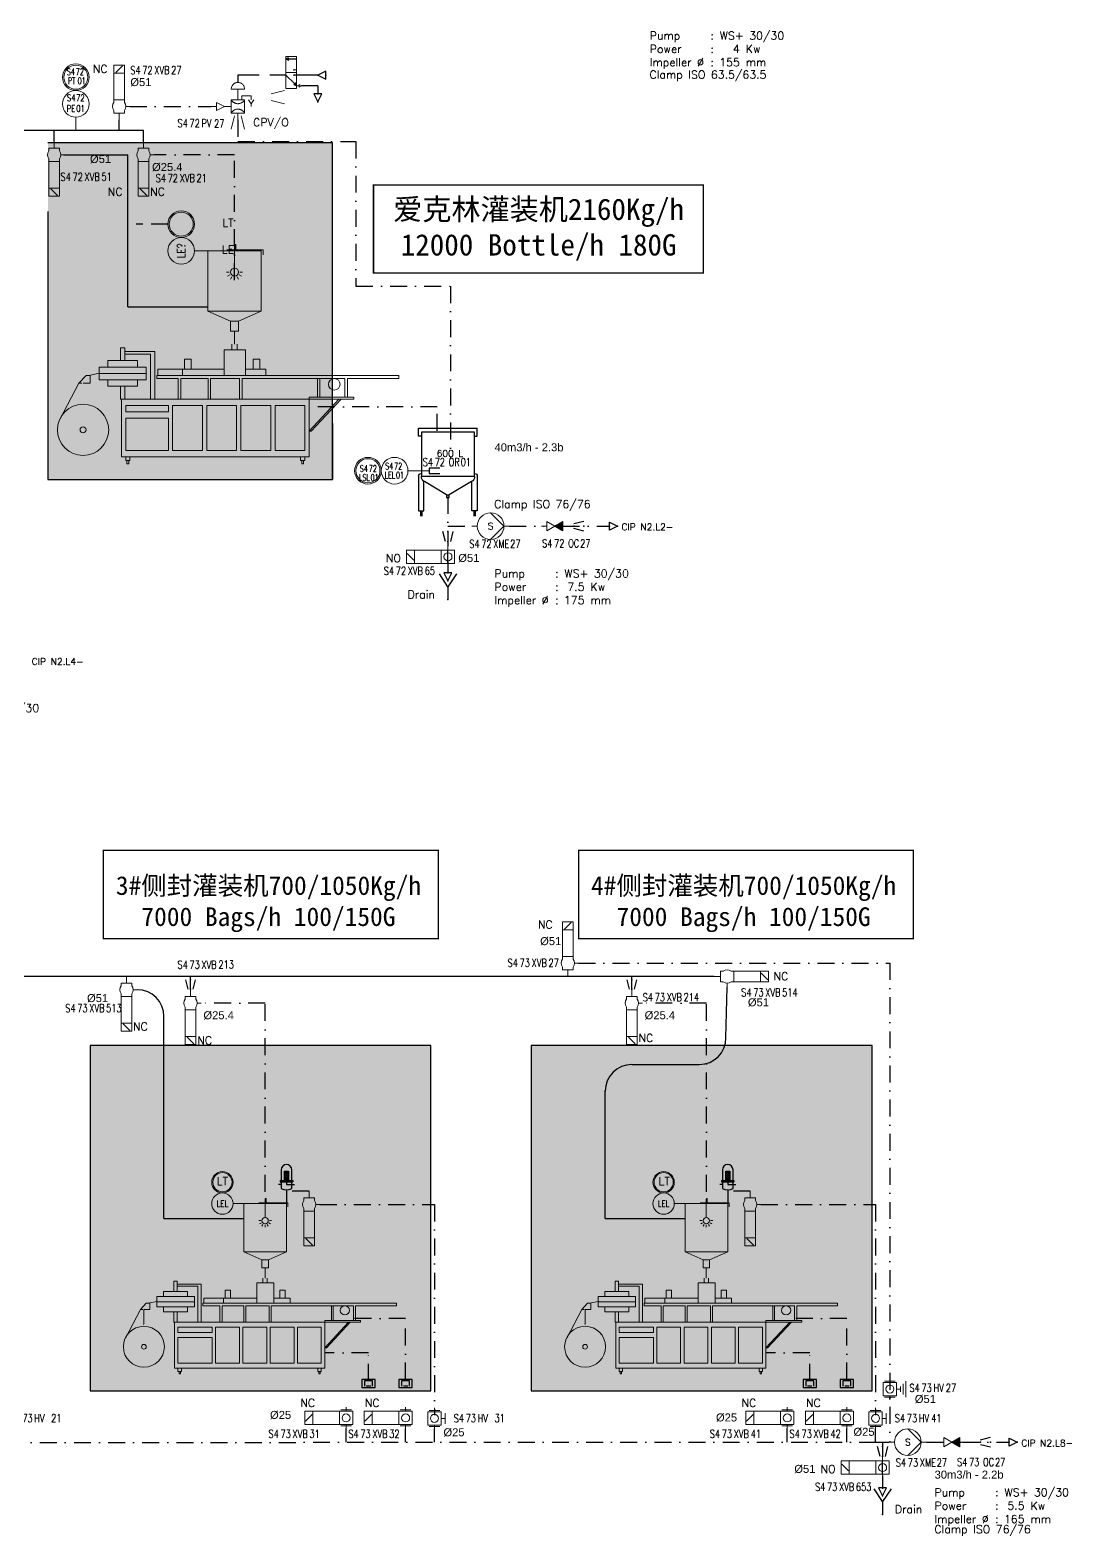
# Model space of a CAD drawing. Header units: inches. Extents: x 17763 to 19852, y 23674 to 24794.
# Drawn here: x 19461 to 19852, y 23763 to 24328 of the extents above; entities that cross this region are included whole.
import ezdxf
from ezdxf.enums import TextEntityAlignment as Align

# ---------------------------------------------------------------- set-up
doc = ezdxf.new("R2010")
doc.units = ezdxf.units.IN
doc.header["$MEASUREMENT"] = 0
for name, pattern in [('ACAD_ISO02W100', [15, 12, -3]), ('DASHDOT2', [12.7, 6.35, -3.175, 0, -3.175]), ('DASHED2', [9.525, 6.35, -3.175])]:
    doc.linetypes.add(name, pattern=pattern)
for name, color, linetype, lineweight in [('$31 Equipment', 7, 'Continuous', 9), ('19 Pipe Process', 30, 'Continuous', 30), ('31 Equipment', 7, 'Continuous', 9), ('33 Instruments Labels', 7, 'Continuous', 9), ('AM_0', 7, 'Continuous', 30)]:
    doc.layers.add(name, color=color, linetype=linetype, lineweight=lineweight)
for name, color, linetype in [('DIAMETRE', 7, 'Continuous'), ('MATERIEL-DIVERS', 7, 'Continuous'), ('POMPES-PROCESS', 7, 'Continuous'), ('REGUL', 140, 'DASHED2'), ('REPERES', 7, 'Continuous'), ('techn-data', 7, 'Continuous'), ('TEXTES', 7, 'Continuous'), ('TUYAUTERIE-GAZ', 3, 'Continuous'), ('TUYAUTERIE-NEP', 4, 'DASHDOT2'), ('TUYAUTERIE-PROCESS', 30, 'Continuous'), ('TXT_FR', 7, 'Continuous'), ('VANNES', 7, 'Continuous'), ('VANNES-PROCESS', 7, 'Continuous')]:
    doc.layers.add(name, color=color, linetype=linetype)
doc.layers.add('FOURNITURE CLIENT', color=7, linetype='Continuous', true_color=0xc8e6e6)
doc.layers.get('REPERES').off()
doc.styles.add('ROMANS', font='ROMANS.SHX')
doc.styles.add('ROMANT', font='romant')
doc.styles.get("Standard").update_dxf_attribs({"font": 'arial.ttf'})
doc.styles.add('USER3', font='ITALIC.SHX', dxfattribs={"bigfont": 'gbcbig.shx'})

# ---------------------------------------------------------------- blocks, each defined once
blk = doc.blocks.new('APV-FCE-NRV-GEN-1')
at = {"layer": '31 Equipment'}
h = blk.add_hatch(dxfattribs=at)
h.set_pattern_fill('ANSI31', color=256, scale=0.01, style=0)
h.set_pattern_definition([(45, (0, 0), (-0.02245064, 0.02245064), [])])
h.paths.add_polyline_path([(3, 1.75), (3, -1.75), (0, 0)])
at = {"layer": '31 Equipment', "linetype": 'ACAD_ISO02W100', "ltscale": 38}
for p, q in [((-3, 0), (-5, 0)), ((0, 0), (-3, 1.75)), ((-3, 1.75), (-3, -1.75)), ((0, 0), (-3, -1.75)), ((0, 0), (3, 1.75)), ((0, 0), (3, -1.75)), ((3, 1.75), (3, -1.75)), ((3, 0), (5, 0))]:
    blk.add_line(p, q, dxfattribs=at)
blk = doc.blocks.new('APV-PMP-GEN-CENTRI-1')
at = {"layer": '31 Equipment', "ltscale": 38}
for p, q in [((-5, 0), (-7, 0)), ((5, 0), (0, 5)), ((5, 0), (0, -5)), ((5, 0), (7, 0))]:
    blk.add_line(p, q, dxfattribs=at)
blk.add_circle((0, 0), 5, dxfattribs=at)
at = {"layer": '31 Equipment', "style": 'ROMANT', "flags": 8}
blk.add_attdef('I', text='', height=2.5, dxfattribs=at).set_placement((0, 0), align=Align.MIDDLE)
blk = doc.blocks.new('APV-VLV-SSEAT-SW41-3')
at = {"layer": '31 Equipment', "ltscale": 38}
for p, q in [((1.25, 15.25), (-1.25, 12.75)), ((-2, 2.5), (-2, 1.5)), ((2, 2.5), (2, 1.5)), ((2.5, 0), (4, 0)), ((-2, -2.5), (-2, -1.5)), ((2, -2.5), (-2, -2.5)), ((-2, -2.5), (2, -2.5)), ((0, -2.5), (0, -5)), ((2, -2.5), (2, -1.5))]:
    blk.add_line(p, q, dxfattribs=at)
for points in [[(-2, 12.5), (2, 12.5), (2, 15.5), (-2, 15.5)], [(-2, 2.5), (2, 2.5), (2, 12.5), (-2, 12.5)]]:
    blk.add_lwpolyline(points, close=True, dxfattribs=at)
for start, end in [(143.1301, 216.8699), (323.1301, 36.8699)]:
    blk.add_arc((0, 0), 2.5, start, end, dxfattribs=at)
blk = doc.blocks.new('wqs2qw')
at = {"layer": '31 Equipment'}
for p, q in [((30406.37, 63686.77), (30405.98, 63686.77)), ((30405.98, 63686.77), (30405.98, 63684.82)), ((30406.37, 63684.82), (30406.37, 63686.77)), ((30395.72, 63682.87), (30395.72, 63684.82)), ((30395.72, 63684.82), (30409.35, 63684.82)), ((30416.41, 63684.39), (30396.42, 63684.39)), ((30396.42, 63684.39), (30396.42, 63661.87)), ((30406.43, 63677.94), (30406.43, 63686.44)), ((30416.41, 63661.87), (30416.41, 63684.39)), ((30404.43, 63676.44), (30403.43, 63676.44)), ((30404.7, 63675.44), (30403.83, 63674.94)), ((30408.16, 63675.44), (30409.03, 63674.94)), ((30408.43, 63676.44), (30409.43, 63676.44)), ((30405.43, 63674.7), (30404.93, 63673.84)), ((30406.43, 63674.44), (30406.43, 63673.44)), ((30407.43, 63674.7), (30407.93, 63673.84)), ((30396.42, 63661.87), (30416.41, 63661.87)), ((30404.91, 63658.11), (30396.42, 63661.87)), ((30407.91, 63658.11), (30416.41, 63661.87)), ((30407.91, 63658.11), (30404.91, 63658.11)), ((30404.91, 63654.36), (30404.91, 63658.11)), ((30407.91, 63654.36), (30404.91, 63654.36)), ((30406.43, 63654.44), (30406.43, 63649.44)), ((30407.91, 63658.11), (30407.91, 63654.36)), ((30402.31, 63647.35), (30402.31, 63637.74)), ((30410.31, 63647.35), (30402.31, 63647.35)), ((30405.43, 63649.44), (30405.43, 63647.44)), ((30407.43, 63649.44), (30407.43, 63647.44)), ((30410.31, 63637.74), (30410.31, 63647.35)), ((30447.57, 63648.07), (30447.57, 63643.27)), ((30449.17, 63648.07), (30447.57, 63648.07)), ((30449.17, 63643.27), (30449.17, 63648.07)), ((30396.95, 63643.86), (30396.95, 63640.1)), ((30399.45, 63643.86), (30396.95, 63643.86)), ((30399.45, 63640.1), (30399.45, 63643.86)), ((30422.69, 63643.86), (30422.69, 63640.1)), ((30425.19, 63643.86), (30422.69, 63643.86)), ((30425.19, 63640.1), (30425.19, 63643.86)), ((30436.38, 63646.63), (30447.57, 63646.63)), ((30436.38, 63628.85), (30436.38, 63646.63)), ((30437.98, 63645.67), (30437.98, 63628.85)), ((30447.57, 63645.67), (30437.98, 63645.67)), ((30442.77, 63643.27), (30453.97, 63643.27)), ((30442.77, 63643.27), (30442.77, 63640.86)), ((30447.57, 63643.27), (30442.77, 63643.27)), ((30453.97, 63643.27), (30449.17, 63643.27)), ((30453.97, 63640.86), (30453.97, 63643.27)), ((30344.9, 63637.74), (30378.49, 63637.74)), ((30344.9, 63636.54), (30344.9, 63637.74)), ((30364.09, 63636.54), (30344.9, 63636.54)), ((30364.09, 63629.57), (30364.09, 63636.54)), ((30365.05, 63636.54), (30365.05, 63629.57)), ((30374.49, 63636.54), (30365.05, 63636.54)), ((30396.71, 63637.74), (30367.13, 63637.74)), ((30368.73, 63636.54), (30396.71, 63636.54)), ((30374.49, 63629.57), (30374.49, 63636.54)), ((30375.29, 63636.54), (30375.29, 63629.57)), ((30378.49, 63636.54), (30375.29, 63636.54)), ((30435.58, 63637.74), (30391.6, 63637.74)), ((30391.6, 63636.54), (30403.59, 63636.54)), ((30394.71, 63640.1), (30402.2, 63640.1)), ((30394.71, 63637.85), (30394.71, 63640.1)), ((30402.2, 63640.1), (30399.45, 63640.1)), ((30403.59, 63636.54), (30403.59, 63628.85)), ((30404.55, 63636.54), (30415.43, 63636.54)), ((30404.55, 63628.85), (30404.55, 63636.54)), ((30410.2, 63640.1), (30435.19, 63640.1)), ((30425.94, 63640.1), (30410.2, 63640.1)), ((30415.43, 63636.54), (30415.43, 63628.85)), ((30416.39, 63636.54), (30426.62, 63636.54)), ((30416.39, 63628.85), (30416.39, 63636.54)), ((30425.94, 63637.85), (30425.94, 63640.1)), ((30426.62, 63636.54), (30426.62, 63629.33)), ((30427.58, 63636.54), (30435.58, 63636.54)), ((30427.58, 63628.85), (30427.58, 63636.54)), ((30435.19, 63640.1), (30435.19, 63637.85)), ((30435.58, 63636.54), (30435.58, 63637.74)), ((30457.17, 63640.86), (30439.57, 63640.86)), ((30439.57, 63640.86), (30439.57, 63636.06)), ((30442.77, 63640.86), (30439.57, 63640.86)), ((30439.57, 63638.46), (30457.17, 63638.46)), ((30439.57, 63636.06), (30442.77, 63636.06)), ((30453.97, 63636.06), (30442.77, 63636.06)), ((30442.77, 63636.06), (30442.77, 63633.66)), ((30457.17, 63640.86), (30453.97, 63640.86)), ((30453.97, 63636.06), (30457.17, 63636.06)), ((30453.97, 63633.66), (30453.97, 63636.06)), ((30457.17, 63636.06), (30457.17, 63640.86)), ((30457.18, 63638.6), (30457.18, 63638.6)), ((30460.42, 63637.85), (30457.18, 63638.6)), ((30460.52, 63637.74), (30460.52, 63634.86)), ((30462.12, 63637.74), (30460.52, 63637.74)), ((30464.84, 63634.86), (30462.12, 63637.74)), ((30442.77, 63633.66), (30447.57, 63633.66)), ((30447.57, 63633.66), (30449.17, 63633.66)), ((30447.57, 63633.66), (30447.57, 63628.85)), ((30449.17, 63633.66), (30453.97, 63633.66)), ((30449.17, 63628.85), (30449.17, 63633.66)), ((30460.52, 63634.86), (30463.24, 63634.86)), ((30463.72, 63634.86), (30464.84, 63634.86)), ((30464.84, 63634.86), (30471.88, 63621.4)), ((30361.7, 63629.57), (30378.49, 63629.57)), ((30361.7, 63628.85), (30361.7, 63629.57)), ((30366.49, 63628.85), (30361.7, 63628.85)), ((30365.69, 63628.85), (30367.29, 63628.85)), ((30378.49, 63628.85), (30365.69, 63628.85)), ((30377.69, 63616.84), (30366.49, 63628.85)), ((30367.29, 63628.85), (30378.49, 63616.84)), ((30375.29, 63629.57), (30374.49, 63629.57)), ((30378.49, 63629.57), (30378.49, 63628.85)), ((30378.49, 63628.85), (30388.08, 63628.85)), ((30378.49, 63607.23), (30378.49, 63628.85)), ((30380.09, 63626.45), (30391.28, 63626.45)), ((30380.09, 63609.63), (30380.09, 63626.45)), ((30384.88, 63628.85), (30448.85, 63628.85)), ((30391.28, 63626.45), (30391.28, 63609.63)), ((30392.88, 63626.45), (30404.07, 63626.45)), ((30392.88, 63609.63), (30392.88, 63626.45)), ((30403.59, 63628.85), (30404.55, 63628.85)), ((30404.07, 63626.45), (30404.07, 63609.63)), ((30405.67, 63626.45), (30405.67, 63609.63)), ((30416.87, 63626.45), (30405.67, 63626.45)), ((30415.43, 63628.85), (30416.39, 63628.85)), ((30416.87, 63609.63), (30416.87, 63626.45)), ((30418.47, 63626.45), (30418.47, 63609.63)), ((30429.66, 63626.45), (30418.47, 63626.45)), ((30426.62, 63629.33), (30426.62, 63628.85)), ((30429.66, 63609.63), (30429.66, 63626.45)), ((30431.26, 63626.45), (30447.25, 63626.45)), ((30431.26, 63624.04), (30431.26, 63626.45)), ((30437.98, 63628.85), (30436.38, 63628.85)), ((30447.25, 63626.45), (30447.25, 63624.04)), ((30447.57, 63628.85), (30449.17, 63628.85)), ((30448.85, 63628.85), (30448.85, 63607.23)), ((30447.25, 63624.04), (30431.26, 63624.04)), ((30431.26, 63621.64), (30447.25, 63621.64)), ((30431.26, 63609.63), (30431.26, 63621.64)), ((30447.25, 63621.64), (30447.25, 63609.63)), ((30378.49, 63616.84), (30377.69, 63616.84)), ((30391.28, 63609.63), (30380.09, 63609.63)), ((30404.07, 63609.63), (30392.88, 63609.63)), ((30405.67, 63609.63), (30416.87, 63609.63)), ((30418.47, 63609.63), (30429.66, 63609.63)), ((30447.25, 63609.63), (30431.26, 63609.63)), ((30391.28, 63607.23), (30378.49, 63607.23)), ((30380.09, 63605.78), (30380.09, 63607.23)), ((30381.68, 63605.78), (30380.09, 63605.78)), ((30380.57, 63605.78), (30380.57, 63604.58)), ((30381.2, 63605.78), (30380.57, 63605.78)), ((30380.57, 63604.58), (30381.2, 63604.58)), ((30381.2, 63604.58), (30381.2, 63605.78)), ((30381.68, 63607.23), (30381.68, 63605.78)), ((30448.85, 63607.23), (30384.88, 63607.23)), ((30445.65, 63605.78), (30445.65, 63607.23)), ((30447.25, 63605.78), (30445.65, 63605.78)), ((30446.77, 63605.78), (30446.13, 63605.78)), ((30446.13, 63605.78), (30446.13, 63604.58)), ((30446.13, 63604.58), (30446.77, 63604.58)), ((30446.77, 63604.58), (30446.77, 63605.78)), ((30447.25, 63607.23), (30447.25, 63605.78))]:
    blk.add_line(p, q, dxfattribs=at)
at = {"layer": '31 Equipment', "color": 7}
blk.add_line((30421.43, 63684.44), (30416.43, 63684.44), dxfattribs=at)
at = {"layer": '31 Equipment'}
for centre, radius in [((30426.43, 63694.44), 5), ((30426.43, 63694.44), 4.5), ((30406.43, 63676.44), 1.5), ((30369.05, 63634.38), 2.16), ((30463.24, 63617.32), 9.6), ((30463.24, 63617.32), 1.12)]:
    blk.add_circle(centre, radius, dxfattribs=at)
at = {"layer": '31 Equipment', "color": 7}
blk.add_circle((30426.43, 63684.44), 5, dxfattribs=at)
at = {"layer": '31 Equipment'}
for points in [[(30462.99, 63634.86), (30463.49, 63634.86), (30462.99, 63627.9), (30463.49, 63627.4)], [(30463.49, 63608.18), (30462.99, 63608.68), (30463.49, 63634.86), (30462.99, 63634.86)], [(30462.99, 63627.9), (30463.49, 63627.4), (30448.85, 63627.9), (30448.85, 63627.4)], [(30448.85, 63608.18), (30448.85, 63608.68), (30463.49, 63608.18), (30462.99, 63608.68)]]:
    blk.add_trace(points, dxfattribs=at)
blk = doc.blocks.new('CR')
at = {"color": 7}
for p, q in [((-2.5, 2.5), (2.5, 1.25)), ((2.5, 1.25), (2.5, 1.25)), ((2.5, -1.25), (-2.5, -2.5))]:
    blk.add_line(p, q, dxfattribs=at)
at = {"color": 7, "extrusion": (-1, 0, 0)}
blk.add_point((-2.5, 0), dxfattribs=at)
at = {"color": 7, "extrusion": (1, 0, 0)}
blk.add_point((2.5, 0), dxfattribs=at)
blk = doc.blocks.new('*X56')
at = {"color": 0}
for p, q in [((688.5, 377.4), (691.1, 380)), ((688.5, 378.8), (689.7, 380)), ((688.5, 376), (691.5, 379)), ((688.5, 374.5), (691.5, 377.5)), ((688.5, 373.1), (691.5, 376.1)), ((689.8, 373), (691.5, 374.7)), ((691.2, 373), (691.5, 373.3))]:
    blk.add_line(p, q, dxfattribs=at)
blk = doc.blocks.new('SAFILT')
for p, q in [((-4, 0), (-6, 0)), ((-4.7, 3), (-4.7, 2)), ((-4.7, 3), (4.7, 3)), ((-4.7, 2), (4.7, 2)), ((-4, 11), (-4, 3)), ((-4, 2), (-4, -3)), ((-1.5, 3), (-1.5, 10)), ((-1.5, 10), (1.5, 10)), ((0, 3), (0, 0)), ((0, 0), (6, 0)), ((1.5, 10), (1.5, 3)), ((4, 3), (4, 11)), ((4, -3), (4, 2)), ((4.7, 3), (4.7, 2)), ((0, -4), (0, -6))]:
    blk.add_line(p, q)
for centre, radius, start, end in [((0, 11), 4, 0, 180), ((0, 4.5), 8.5, 241.9275, 298.0725)]:
    blk.add_arc(centre, radius, start, end)
at = {"xscale": -1}
blk.add_blockref('*X56', (690, -370), dxfattribs=at)
blk.add_blockref('*X56', (-690, -370))
blk = doc.blocks.new('APV-VLVM-BFLY-SVS-1')
at = {"layer": '31 Equipment', "ltscale": 38}
for p, q in [((-2.5, 0), (-4, 0)), ((2.5, 2.5), (-2.5, 2.5)), ((-2.5, 2.5), (-2.5, -2.5)), ((-2, 4), (2, 4)), ((0, 2.5), (0, 4)), ((2.5, -2.5), (2.5, 2.5)), ((2.5, 0), (4, 0)), ((-2.5, -2.5), (2.5, -2.5))]:
    blk.add_line(p, q, dxfattribs=at)
at = {"layer": '31 Equipment'}
for p, q in [((-3, 2), (-3, -2)), ((3, -2), (3, 2))]:
    blk.add_line(p, q, dxfattribs=at)
at = {"layer": '31 Equipment', "ltscale": 38}
blk.add_circle((0, 0), 1.5, dxfattribs=at)
blk = doc.blocks.new('RACCORD')
for p, q in [((-0.5, 2.5), (2.5, 2.5)), ((-0.5, -2.5), (-0.5, 2.5)), ((2.5, 2.5), (2.5, -2.5)), ((2.5, -2.5), (-0.5, -2.5))]:
    blk.add_line(p, q)
at = {"color": 7}
for p, q in [((0, 1.5), (2, 1.5)), ((0, 0.83), (0, -0.83)), ((2, 1.5), (2, -1.5)), ((0, -0.83), (0, -0.83)), ((2, -1.5), (0, -1.5))]:
    blk.add_line(p, q, dxfattribs=at)
blk = doc.blocks.new('FLE23-A')
at = {"color": 7}
for p, q in [((0, 1.5), (-3, 0)), ((-3, 0), (0, -1.5)), ((0, -1.5), (0, 1.5))]:
    blk.add_line(p, q, dxfattribs=at)
at = {"layer": 'MATERIEL-DIVERS', "color": 7, "extrusion": (-1, 0, 0)}
blk.add_point((-3, 0), dxfattribs=at)
at = {"layer": 'MATERIEL-DIVERS', "color": 2}
for p in [(-3, 0), (0, 0)]:
    blk.add_point(p, dxfattribs=at)
at = {"layer": 'MATERIEL-DIVERS', "color": 7, "extrusion": (1, 0, 0)}
blk.add_point((0, 0), dxfattribs=at)
blk = doc.blocks.new('FLE23')
at = {"color": 7}
for p, q in [((0, -1.5), (0, 1.5)), ((0, 1.5), (3, 0)), ((3, 0), (0, -1.5))]:
    blk.add_line(p, q, dxfattribs=at)
at = {"layer": 'MATERIEL-DIVERS', "color": 2}
for p in [(0, 0), (3, 0)]:
    blk.add_point(p, dxfattribs=at)
at = {"layer": 'MATERIEL-DIVERS', "color": 7, "extrusion": (-1, 0, 0)}
blk.add_point((0, 0), dxfattribs=at)
at = {"layer": 'MATERIEL-DIVERS', "color": 7, "extrusion": (1, 0, 0)}
blk.add_point((3, 0), dxfattribs=at)
blk = doc.blocks.new('EGOUT')
at = {"color": 7}
for p, q in [((-3.2, 9.61), (0, 4.81)), ((0, 4.81), (3.2, 9.61)), ((0, 4.81), (0, 0))]:
    blk.add_line(p, q, dxfattribs=at)
at = {"color": 7, "extrusion": (0, -1, 0)}
blk.add_point((0, 0), dxfattribs=at)
at = {"layer": 'POMPES-PROCESS', "style": 'ROMANS'}
blk.add_attdef('EGOUT', text='', height=3, dxfattribs=at).set_placement((0, -4), align=Align.MIDDLE)
blk = doc.blocks.new('REPNORM1')
at = {"layer": 'TEXTES', "style": 'ROMANS', "width": 0.75}
for tag, p in [('ZONE', (-9.75, -1.25)), ('SOUSZONE', (-5.25, -1.25)), ('ELEMENT', (-0.75, -1.25)), ('NUM', (5.59, -1.22))]:
    blk.add_attdef(tag, p, '', height=3, dxfattribs=at)
blk = doc.blocks.new('REPNORM')
at = {"layer": 'TEXTES', "style": 'ROMANS', "width": 0.75}
for tag, p in [('ZONE', (-9.75, -1.25)), ('SOUSZONE', (-5.25, -1.25)), ('ELEMENT', (0, -1.25)), ('NUM', (4.5, -1.25))]:
    blk.add_attdef(tag, p, '', height=3, dxfattribs=at)
blk = doc.blocks.new('TEXT-PUMP_caract_ANGLAIS')
at = {"layer": 'techn-data', "style": 'ROMANS'}
for s, p in [('Pump', (-22, 9)), ('Power', (-22, 4)), ('Kw', (14, 4)), ('Impeller %%C', (-22, -1)), ('mm', (14, -1))]:
    blk.add_text(s, height=3, dxfattribs=at).set_placement(p)
for p in [(2, 9), (2, 4), (2, -1)]:
    blk.add_text(':', height=3, dxfattribs=at).set_placement(p, align=Align.RIGHT)
blk.add_attdef('Type', (4.23, 9), '', height=3, dxfattribs=at)
for tag, p in [('Pui', (11.76, 4)), ('Dia', (11.76, -1))]:
    blk.add_attdef(tag, text='', height=3, dxfattribs=at).set_placement(p, align=Align.RIGHT)
blk = doc.blocks.new('APV-VLV-BFLY-SVS-3')
at = {"layer": '31 Equipment', "ltscale": 38}
for p, q in [((1.25, 15.25), (-1.25, 12.75)), ((-2.5, 0), (-4, 0)), ((2.5, 2.5), (-2.5, 2.5)), ((-2.5, 2.5), (-2.5, -2.5)), ((2.5, -2.5), (2.5, 2.5)), ((2.5, 0), (4, 0)), ((-2.5, -2.5), (2.5, -2.5))]:
    blk.add_line(p, q, dxfattribs=at)
at = {"layer": '31 Equipment'}
for p, q in [((-3, 2), (-3, -2)), ((3, -2), (3, 2))]:
    blk.add_line(p, q, dxfattribs=at)
at = {"layer": '31 Equipment', "ltscale": 38}
for points in [[(-2.5, 12.5), (2.5, 12.5), (2.5, 15.5), (-2.5, 15.5)], [(-2.5, 2.5), (2.5, 2.5), (2.5, 12.5), (-2.5, 12.5)]]:
    blk.add_lwpolyline(points, close=True, dxfattribs=at)
blk.add_circle((0, 0), 1.5, dxfattribs=at)
blk = doc.blocks.new('APV-VLVM-BFLY-SVS-3')
at = {"layer": '31 Equipment'}
for p, q in [((3, 6), (-3, 6)), ((-3, 2), (-3, -2)), ((-2, 5), (2, 5)), ((-1, 4), (1, 4)), ((3, -2), (3, 2))]:
    blk.add_line(p, q, dxfattribs=at)
at = {"layer": '31 Equipment', "ltscale": 38}
for p, q in [((-2.5, 0), (-4, 0)), ((2.5, 2.5), (-2.5, 2.5)), ((-2.5, 2.5), (-2.5, -2.5)), ((0, 2.5), (0, 4)), ((2.5, -2.5), (2.5, 2.5)), ((2.5, 0), (4, 0)), ((-2.5, -2.5), (2.5, -2.5))]:
    blk.add_line(p, q, dxfattribs=at)
blk.add_circle((0, 0), 1.5, dxfattribs=at)
blk = doc.blocks.new('APV-VLV-BFLY-SV-4')
at = {"layer": '31 Equipment', "ltscale": 38}
for p, q in [((1.25, 15.25), (-1.25, 12.75)), ((2.5, 2.5), (-2.5, 2.5)), ((-2.5, 2.5), (-2.5, -2.5)), ((2.5, -2.5), (2.5, 2.5)), ((-2.5, -2.5), (2.5, -2.5))]:
    blk.add_line(p, q, dxfattribs=at)
at = {"layer": '31 Equipment'}
for p, q in [((-4, 0), (-2.5, 0)), ((2.5, 0), (4, 0))]:
    blk.add_line(p, q, dxfattribs=at)
at = {"layer": '31 Equipment', "lineweight": 30}
blk.add_line((-2.5, 0), (2.5, 0), dxfattribs=at)
at = {"layer": '31 Equipment', "ltscale": 38}
for points in [[(-2.5, 12.5), (2.5, 12.5), (2.5, 15.5), (-2.5, 15.5)], [(-2.5, 2.5), (2.5, 2.5), (2.5, 12.5), (-2.5, 12.5)]]:
    blk.add_lwpolyline(points, close=True, dxfattribs=at)
blk.add_circle((0, 0), 1.5, dxfattribs=at)
blk = doc.blocks.new('APV-INS-M-L-LE2')
at = {"layer": '31 Equipment', "color": 7}
blk.add_line((5, 0), (13, 0), dxfattribs=at)
at = {"layer": '31 Equipment', "lineweight": 25}
blk.add_lwpolyline([(17, 1), (13, 1), (13, 0), (13, -1), (17, -1)], dxfattribs=at)
at = {"layer": '31 Equipment', "color": 7}
blk.add_circle((0, 0), 5, dxfattribs=at)
at = {"layer": '33 Instruments Labels', "style": 'ROMANS', "width": 0.8}
blk.add_attdef('LE?', text='', height=3, dxfattribs=at).set_placement((0, 0), align=Align.MIDDLE)
blk = doc.blocks.new('BACONC2')
at = {"color": 7}
for p, q in [((-9.99, 14.84), (-9.99, 31.46)), ((-9.99, 31.45), (9.99, 31.45)), ((9.98, 31.46), (9.98, 14.84)), ((-11, 15), (-11, 2)), ((9.98, 15), (-10, 15)), ((-9, 2), (-9, 13.1)), ((-8.77, 13), (-0.5, 8)), ((0.5, 8), (8.76, 13)), ((9, 2), (9, 13.1)), ((11, 15), (11, 2)), ((-0.5, 7), (-0.5, 8)), ((0.5, 8), (-0.5, 8)), ((0.5, 7), (-0.5, 7)), ((0.5, 8), (0.5, 7)), ((-11, 2), (-9, 2)), ((11, 2), (9, 2))]:
    blk.add_line(p, q, dxfattribs=at)
at = {"color": 7, "const_width": 1}
for points in [[(-10, 2), (-10, 0)], [(10, 2), (10, 0)]]:
    blk.add_lwpolyline(points, dxfattribs=at)
at = {"color": 7}
for centre, radius, start, end in [((-10, 15), 1, 90, 180), ((-7.99, 14.84), 2, 180, 247.0717), ((7.98, 14.84), 2, 292.9479, 0), ((10, 15), 1, 0, 90)]:
    blk.add_arc(centre, radius, start, end, dxfattribs=at)
at = {"color": 7, "extrusion": (0, -1, 0)}
blk.add_point((0, 7), dxfattribs=at)
at = {"layer": 'TUYAUTERIE-NEP', "color": 2}
blk.add_point((0, 7), dxfattribs=at)
at = {"layer": 'TUYAUTERIE-NEP', "color": 7, "extrusion": (0, -1, 0)}
blk.add_point((0, 7), dxfattribs=at)
at = {"layer": 'VANNES-PROCESS'}
for p, q in [((11, 33), (-11, 33)), ((-11, 30), (-11, 33)), ((-10, 30), (-11, 30)), ((10, 30), (11, 30)), ((11, 30), (11, 33))]:
    blk.add_line(p, q, dxfattribs=at)
blk = doc.blocks.new('APV-INS-F-L-LS')
at = {"layer": '31 Equipment'}
for radius in [5, 4.5]:
    blk.add_circle((0, 0), radius, dxfattribs=at)
at = {"layer": '33 Instruments Labels', "style": 'ROMANS', "width": 0.8}
blk.add_attdef('LS?', text='', height=3, dxfattribs=at).set_placement((0, 0), align=Align.MIDDLE)
blk = doc.blocks.new('REPINS2')
at = {"layer": 'TEXTES', "style": 'ROMANS', "width": 0.7}
for tag, p in [('ZONE', (-3.35, 0.8)), ('SOUSZONE', (0.05, 0.8)), ('NUM', (0.7, -2.6))]:
    blk.add_attdef(tag, p, '', height=2.5, dxfattribs=at)
blk.add_attdef('ELEMENT', text='', height=2.5, dxfattribs=at).set_placement((-1.56, -2.59), align=Align.CENTER)
blk = doc.blocks.new('APV-VLV-MODUL-CPVO-1')
at = {"layer": '31 Equipment', "linetype": 'ACAD_ISO02W100', "ltscale": 38}
for p, q in [((-2.5, 6.5), (2.5, 6.5)), ((0, 2.5), (0, 6.5)), ((-5, 0), (-2.5, 0)), ((-2.5, 2.5), (2.5, 2.5)), ((-2.5, -2.5), (-2.5, 2.5)), ((2.5, -2.5), (2.5, 2.5)), ((-2.5, -2.5), (2.5, -2.5)), ((0, -5), (0, -2.5))]:
    blk.add_line(p, q, dxfattribs=at)
at = {"layer": '31 Equipment'}
for p, q in [((-10, 0), (-8, 0)), ((1.5, 2.5), (1.5, 4)), ((1.5, 4), (5, 4)), ((4, 2.5), (5, 1)), ((5, 2.5), (5, 4)), ((5, 1), (6, 2.5)), ((5, 0), (5, 1))]:
    blk.add_line(p, q, dxfattribs=at)
at = {"layer": '31 Equipment', "color": 7}
for p, q in [((-8, -1.5), (-8, 1.5)), ((-8, 1.5), (-5, 0)), ((-5, 0), (-8, -1.5))]:
    blk.add_line(p, q, dxfattribs=at)
at = {"layer": '31 Equipment', "linetype": 'ACAD_ISO02W100', "ltscale": 38}
for centre, radius, start, end in [((0, 6.5), 2.5, 0, 180), ((0, 3.83), 2.83, 208.0725, 331.9275), ((0, -3.83), 2.83, 28.0725, 151.9275)]:
    blk.add_arc(centre, radius, start, end, dxfattribs=at)
blk = doc.blocks.new('APV-FCE-GEN-REDCON-1')
at = {"layer": '31 Equipment', "color": 7}
for p, q in [((-2.5, 2.5), (2.5, 1.25)), ((2.5, 1.25), (2.5, 1.25)), ((2.5, -1.25), (-2.5, -2.5))]:
    blk.add_line(p, q, dxfattribs=at)
blk = doc.blocks.new('APV-PNE-SPOOLV-32-1')
at = {"layer": '31 Equipment'}
h = blk.add_hatch(dxfattribs=at)
h.set_pattern_fill('ANSI31', color=256, scale=0.01, style=0)
h.set_pattern_definition([(45, (-8, 6e-14), (-0.02245064, 0.02245064), [])])
h.paths.add_polyline_path([(-8, 2), (-8.5, 1), (-7.5, 1)])
h = blk.add_hatch(dxfattribs=at)
h.set_pattern_fill('ANSI31', color=256, scale=0.01, angle=225, style=0)
h.set_pattern_definition([(270, (0.585786, -0.585786), (0.03175, -7e-18), [])])
h.paths.add_polyline_path([(2, -2), (1.65, -0.94), (0.94, -1.65)])
at = {"layer": '31 Equipment', "color": 7}
for p, q in [((3, 2), (-9, 2)), ((-9, 2), (-9, -2)), ((-3, 2), (-3, -2)), ((3, -2), (3, 2)), ((-9, -2), (3, -2)), ((-4.25, -1), (-3.75, -1)), ((-4, -2), (-4, -1)), ((-2.25, -1), (-1.75, -1))]:
    blk.add_line(p, q, dxfattribs=at)
at = {"layer": '31 Equipment'}
for p, q in [((-8.5, 1), (-8, 2)), ((-7.5, 1), (-8.5, 1)), ((-8, 2), (-7.5, 1)), ((-2, 2), (-2, 3)), ((-2, -2), (-2, -1)), ((-2, -2), (-2, -3)), ((0.94, -1.65), (1.65, -0.94)), ((2, -2), (0.94, -1.65)), ((1.5, -3), (2.5, -3)), ((2, -4), (1.5, -3)), ((1.65, -0.94), (2, -2)), ((2, -2), (2, -3)), ((2.5, -3), (2, -4))]:
    blk.add_line(p, q, dxfattribs=at)
at = {"layer": '31 Equipment', "lineweight": 30}
for p, q in [((-8, -2), (-8, 1)), ((-2, 2), (1.29, -1.29))]:
    blk.add_line(p, q, dxfattribs=at)
blk = doc.blocks.new('APV-INS-M-L-PE')
at = {"layer": '31 Equipment', "color": 7}
blk.add_line((0, -5), (0, -10), dxfattribs=at)
blk.add_circle((0, 0), 5, dxfattribs=at)
at = {"layer": '33 Instruments Labels', "style": 'ROMANS', "width": 0.8, "flags": 8}
blk.add_attdef('PE', text='', height=3, dxfattribs=at).set_placement((0, 0), align=Align.MIDDLE)
blk = doc.blocks.new('APV-INS-F-L-PT')
at = {"layer": '31 Equipment'}
for radius in [5, 4.5]:
    blk.add_circle((0, 0), radius, dxfattribs=at)
blk = doc.blocks.new('REPINS')
at = {"layer": 'TEXTES', "style": 'ROMANS', "width": 0.75}
for tag, p in [('ZONE', (-3.3, 1)), ('SOUSZONE', (0.1, 1)), ('NUM', (0.2, -3))]:
    blk.add_attdef(tag, p, '', height=2.5, dxfattribs=at)
blk.add_attdef('ELEMENT', text='', height=2.5, dxfattribs=at).set_placement((-0.2, -3), align=Align.RIGHT)

msp = doc.modelspace()

# ---------------------------------------------------------------- hatches: boundary and pattern name
at = {"layer": 'FOURNITURE CLIENT'}
h = msp.add_hatch(color=256, dxfattribs=at)
h.dxf.hatch_style = 1
h.paths.add_polyline_path([(19467.74, 24285.32), (19467.74, 24159.12), (19574.43, 24159.12), (19574.43, 24180.12), (19574.43, 24185.2), (19574.43, 24285.32)])
h = msp.add_hatch(color=256, dxfattribs=at)
h.dxf.hatch_style = 1
h.paths.add_polyline_path([(19483.56, 23946.9), (19483.56, 23817.36), (19611.33, 23817.36), (19611.33, 23946.9)])
h = msp.add_hatch(color=256, dxfattribs=at)
h.dxf.hatch_style = 1
h.paths.add_polyline_path([(19648.98, 23946.9), (19648.98, 23817.36), (19776.74, 23817.36), (19776.74, 23946.9)])

# ---------------------------------------------------------------- linework, layer by layer
at = {"layer": '19 Pipe Process', "ltscale": 2}
for p, q in [((19494.46, 24289.91), (19494.46, 24293.98)), ((19470.14, 24285.84), (19470.14, 24289.91)), ((19503.64, 24285.84), (19503.64, 24289.91)), ((19473.72, 24280.84), (19497.74, 24280.84)), ((19497.74, 24223.84), (19497.74, 24280.84)), ((19497.74, 24223.84), (19527.74, 24223.84)), ((19521.26, 23967.8), (19521.26, 23972.8)), ((19686.68, 23967.8), (19686.68, 23972.8)), ((19721.97, 23949.77), (19722.38, 23968.8)), ((19511.26, 23930.08), (19511.26, 23957.8)), ((19511.26, 23882.08), (19511.26, 23930.08)), ((19676.68, 23882.08), (19676.68, 23930.08)), ((19511.26, 23882.08), (19541.26, 23882.08)), ((19676.68, 23882.08), (19706.68, 23882.08))]:
    msp.add_line(p, q, dxfattribs=at)
at = {"layer": '19 Pipe Process'}
for p, q in [((19503.64, 24289.91), (19148.89, 24289.91)), ((19686.69, 23939.77), (19711.97, 23939.77))]:
    msp.add_line(p, q, dxfattribs=at)
at = {"layer": '19 Pipe Process', "ltscale": 2}
msp.add_lwpolyline([(19717.38, 23972.8), (19097.33, 23972.8)], dxfattribs=at)
at = {"layer": '19 Pipe Process'}
for centre, start, end in [((19501.26, 23957.8), 0, 90), ((19711.97, 23949.77), 270, 0), ((19686.69, 23929.77), 90, 180)]:
    msp.add_arc(centre, 10, start, end, dxfattribs=at)
at = {"layer": '31 Equipment'}
for points, const_width in [([(19589.83, 24236.49), (19589.83, 24269.5), (19713.47, 24269.5), (19713.47, 24236.49)], 0.56), ([(19488.58, 23986.9), (19488.58, 24020.08), (19614.11, 24020.08), (19614.11, 23986.9)], 0.49), ([(19666.68, 23986.9), (19666.68, 24020.08), (19792.21, 24020.08), (19792.21, 23986.9)], 0.49)]:
    msp.add_lwpolyline(points, close=True, dxfattribs=dict(at, const_width=const_width))
at = {"layer": 'AM_0'}
for points in [[(19483.56, 23946.9), (19483.56, 23817.36), (19611.33, 23817.36), (19611.33, 23817.36), (19611.33, 23817.36), (19611.33, 23946.9), (19483.56, 23946.9)], [(19648.98, 23946.9), (19648.98, 23817.36), (19776.74, 23817.36), (19776.74, 23817.36), (19776.74, 23817.36), (19776.74, 23946.9), (19648.98, 23946.9)]]:
    msp.add_lwpolyline(points, dxfattribs=at)
at = {"layer": 'FOURNITURE CLIENT'}
msp.add_lwpolyline([(19467.74, 24259.6), (19467.74, 24159.12), (19574.43, 24159.12), (19574.43, 24180.12), (19574.43, 24159.12), (19574.43, 24285.32), (19467.74, 24285.32)], dxfattribs=at)
at = {"layer": 'REGUL'}
msp.add_line((19512.81, 24254.84), (19500.81, 24254.84), dxfattribs=at)
at = {"layer": 'TUYAUTERIE-GAZ'}
for p, q in [((19546.99, 24310.75), (19538.99, 24310.75)), ((19538.99, 24310.75), (19538.99, 24307.98)), ((19556.99, 24310.75), (19550.99, 24310.75)), ((19569.22, 24310.75), (19559.99, 24310.75)), ((19568.99, 24306.75), (19562.99, 24306.75)), ((19568.99, 24306.75), (19568.99, 24303.77))]:
    msp.add_line(p, q, dxfattribs=at)
at = {"layer": 'TUYAUTERIE-NEP'}
for p, q in [((19498.46, 24298.98), (19528.99, 24298.98)), ((19538.99, 24293.98), (19538.99, 24285.8)), ((19537.74, 24280.84), (19507.64, 24280.84)), ((19537.74, 24233.84), (19537.74, 24280.84)), ((19618.7, 24231.61), (19618.74, 24166.84)), ((19613.74, 24186.34), (19566.74, 24186.34)), ((19613.74, 24177.34), (19613.74, 24186.34)), ((19617.74, 24152.62), (19617.74, 24134.12)), ((19617.74, 24141.62), (19626.74, 24141.62)), ((19640.74, 24141.62), (19653.74, 24141.62)), ((19660.74, 24141.62), (19678.24, 24141.62)), ((19617.74, 24128.62), (19617.74, 24124.08)), ((19666.68, 23977.8), (19783.41, 23977.8)), ((19783.41, 23977.8), (19783.41, 23798.17)), ((19549.23, 23962.8), (19525.26, 23962.8)), ((19549.23, 23892.08), (19549.23, 23962.8)), ((19714.65, 23962.8), (19690.68, 23962.8)), ((19714.65, 23892.08), (19714.65, 23962.8)), ((19565.68, 23892.3), (19557.19, 23892.27)), ((19557.19, 23891.77), (19557.19, 23887.94)), ((19731.09, 23892.3), (19722.61, 23892.27)), ((19722.61, 23891.77), (19722.61, 23887.94)), ((19569.68, 23887.3), (19612.66, 23887.3)), ((19612.66, 23887.3), (19612.66, 23808.25)), ((19735.09, 23887.3), (19778.07, 23887.3)), ((19778.07, 23887.3), (19778.07, 23808.25)), ((19601.87, 23844.58), (19580.26, 23844.58)), ((19601.87, 23821.66), (19601.87, 23844.58)), ((19767.29, 23844.58), (19745.68, 23844.58)), ((19767.29, 23821.66), (19767.29, 23844.58)), ((19587.93, 23831.62), (19571.53, 23831.62)), ((19587.93, 23821.17), (19587.93, 23831.62)), ((19753.34, 23831.62), (19736.95, 23831.62)), ((19753.34, 23821.17), (19753.34, 23831.62)), ((19579.54, 23798.17), (19579.54, 23803.25)), ((19601.87, 23798.17), (19601.87, 23803.25)), ((19612.66, 23798.17), (19612.66, 23803.25)), ((19744.96, 23798.17), (19744.96, 23803.25)), ((19767.29, 23798.17), (19767.29, 23803.25)), ((19778.07, 23798.17), (19778.07, 23803.25)), ((19247.14, 23798.02), (19776.6, 23798.17)), ((19776.63, 23798.17), (19785.63, 23798.17)), ((19780.7, 23798.17), (19780.7, 23792.62)), ((19797.13, 23798.17), (19810.13, 23798.17)), ((19810.63, 23798.17), (19828.13, 23798.17)), ((19780.7, 23785.62), (19780.7, 23780.62))]:
    msp.add_line(p, q, dxfattribs=at)
msp.add_lwpolyline([(19538.99, 24285.8), (19583.23, 24285.8), (19583.23, 24231.61), (19618.7, 24231.61)], dxfattribs=at)

# ---------------------------------------------------------------- block references
at = {"layer": '$31 Equipment'}
ref = msp.add_blockref('wqs2qw', (49944.17, -39439.6), dxfattribs=dict(at, xscale=-1))
ref.add_attrib('LE?', 'LE?', dxfattribs={"layer": '33 Instruments Labels', "height": 3, "rotation": 90, "style": 'ROMANS', "width": 0.8}).set_placement((19517.74, 24244.84), align=Align.MIDDLE)
ref = msp.add_blockref('wqs2qw', (43874.32, -27059.92), dxfattribs=dict(at, xscale=-0.8, yscale=0.8, zscale=0.8))
ref.add_attrib('LE?', 'LEL', dxfattribs={"layer": '33 Instruments Labels', "height": 2.4, "style": 'ROMANS', "width": 0.8}).set_placement((19533.18, 23887.63), align=Align.MIDDLE)
ref = msp.add_blockref('wqs2qw', (44039.74, -27059.92), dxfattribs=dict(at, xscale=-0.8, yscale=0.8, zscale=0.8))
ref.add_attrib('LE?', 'LEL', dxfattribs={"layer": '33 Instruments Labels', "height": 2.4, "style": 'ROMANS', "width": 0.8}).set_placement((19698.59, 23887.63), align=Align.MIDDLE)
at = {"rotation": 90.00000000000001}
for p in [(19617.74, 24130.12), (19780.7, 23788.62)]:
    msp.add_blockref('APV-VLV-BFLY-SV-4', p, dxfattribs=at)
at = {"layer": '31 Equipment'}
for p, rotation in [((19553.99, 24302.41), 180), ((19538.99, 24292.98), 90.00000000000001)]:
    msp.add_blockref('APV-FCE-GEN-REDCON-1', p, dxfattribs=dict(at, rotation=rotation))
for p in [(19633.74, 24141.62), (19790.13, 23798.17)]:
    msp.add_blockref('APV-PMP-GEN-CENTRI-1', p, dxfattribs=at).add_auto_attribs({'I': 'S'})
at = {"layer": '31 Equipment', "linetype": 'ACAD_ISO02W100', "ltscale": 38, "rotation": 270}
msp.add_blockref('APV-VLVM-BFLY-SVS-3', (19783.41, 23818.07), dxfattribs=at)
at = {"layer": '33 Instruments Labels'}
for name, p in [('APV-INS-F-L-PT', (19478.2, 24309.91)), ('APV-INS-M-L-LE2', (19597.74, 24162.4)), ('APV-INS-M-L-LE2', (19597.74, 24162.4))]:
    msp.add_blockref(name, p, dxfattribs=at)
at = {"layer": '33 Instruments Labels', "xscale": -1}
for name, p in [('APV-INS-M-L-PE', (19478.2, 24299.91)), ('APV-INS-F-L-LS', (19587.74, 24162.4))]:
    msp.add_blockref(name, p, dxfattribs=at)
at = {"layer": 'MATERIEL-DIVERS', "rotation": 90.00000000000001}
msp.add_blockref('FLE23-A', (19568.99, 24303.75), dxfattribs=at)
at = {"layer": 'MATERIEL-DIVERS', "xscale": -1}
for name, p in [('BACONC2', (19617.74, 24145.34)), ('FLE23-A', (19678.24, 24141.62)), ('FLE23-A', (19828.13, 23798.17))]:
    msp.add_blockref(name, p, dxfattribs=at)
for name, p, rotation in [('APV-FCE-NRV-GEN-1', (19657.74, 24141.62), 180), ('FLE23', (19617.74, 24124.08), 90), ('RACCORD', (19587.93, 23819.17), 270), ('RACCORD', (19601.87, 23819.17), 270), ('RACCORD', (19753.34, 23819.17), 270), ('RACCORD', (19767.29, 23819.17), 270), ('APV-FCE-NRV-GEN-1', (19806.63, 23798.17), 180), ('FLE23', (19780.7, 23781.07), 90)]:
    msp.add_blockref(name, p, dxfattribs=dict(at, rotation=rotation))
at = {"layer": 'MATERIEL-DIVERS'}
ref = msp.add_blockref('EGOUT', (19617.74, 24114.08), dxfattribs=dict(at, xscale=-1))
ref.add_attrib('EGOUT', 'Drain', dxfattribs={"layer": 'POMPES-PROCESS', "height": 3, "style": 'ROMANS'}).set_placement((19607.74, 24116.08), align=Align.MIDDLE)
at = {"layer": 'MATERIEL-DIVERS', "xscale": 0.7, "yscale": 0.7, "zscale": 0.7, "rotation": 270}
for p in [(19521.26, 23969.7), (19686.68, 23969.7)]:
    msp.add_blockref('CR', p, dxfattribs=at)
at = {"layer": 'MATERIEL-DIVERS', "xscale": 0.5, "yscale": 0.5, "zscale": 0.5}
for p in [(19557.19, 23894.77), (19722.61, 23894.77)]:
    msp.add_blockref('SAFILT', p, dxfattribs=at)
at = {"layer": 'MATERIEL-DIVERS'}
ref = msp.add_blockref('EGOUT', (19780.7, 23771.07), dxfattribs=dict(at, xscale=-1))
ref.add_attrib('EGOUT', 'Drain', dxfattribs={"layer": 'POMPES-PROCESS', "height": 3, "style": 'ROMANS'}).set_placement((19790.42, 23773.07), align=Align.MIDDLE)
at = {"layer": 'REPERES'}
for name, p, values in [('REPINS2', (19478.2, 24309.93), {'ZONE': 'S4', 'SOUSZONE': '72', 'NUM': '01', 'ELEMENT': 'PT'}), ('REPNORM1', (19508.38, 24312.32), {'ZONE': 'S4', 'SOUSZONE': '72', 'ELEMENT': 'XVB', 'NUM': '27'}), ('REPINS', (19478.2, 24299.93), {'ZONE': 'S4', 'SOUSZONE': '72', 'ELEMENT': 'PE', 'NUM': '01'}), ('REPNORM1', (19482.24, 24272.33), {'ZONE': 'S4', 'SOUSZONE': '72', 'ELEMENT': 'XVB', 'NUM': '51'}), ('REPNORM1', (19517.89, 24271.85), {'ZONE': 'S4', 'SOUSZONE': '72', 'ELEMENT': 'XVB', 'NUM': '21'}), ('REPINS2', (19588.01, 24161.15), {'ZONE': 'S4', 'SOUSZONE': '72', 'NUM': '01', 'ELEMENT': 'LSL'}), ('REPINS2', (19597.54, 24162.08), {'ZONE': 'S4', 'SOUSZONE': '72', 'NUM': '01', 'ELEMENT': 'LEL'}), ('REPNORM', (19617.99, 24165.38), {'ZONE': 'S4', 'SOUSZONE': '72', 'ELEMENT': 'OR', 'NUM': '01'}), ('REPNORM1', (19635.47, 24134.71), {'ZONE': 'S4', 'SOUSZONE': '72', 'ELEMENT': 'XME', 'NUM': '27'}), ('REPNORM', (19662.79, 24134.9), {'ZONE': 'S4', 'SOUSZONE': '72', 'ELEMENT': 'OC', 'NUM': '27'}), ('REPNORM1', (19603.43, 24124.59), {'ZONE': 'S4', 'SOUSZONE': '72', 'ELEMENT': 'XVB', 'NUM': '65'}), ('REPNORM1', (19526.09, 23976.94), {'ZONE': 'S4', 'SOUSZONE': '73', 'ELEMENT': 'XVB', 'NUM': '213'}), ('REPNORM1', (19649.84, 23977.61), {'ZONE': 'S4', 'SOUSZONE': '73', 'ELEMENT': 'XVB', 'NUM': '27'}), ('REPNORM1', (19700.49, 23964.71), {'ZONE': 'S4', 'SOUSZONE': '73', 'ELEMENT': 'XVB', 'NUM': '214'}), ('REPNORM1', (19737.43, 23966.54), {'ZONE': 'S4', 'SOUSZONE': '73', 'ELEMENT': 'XVB', 'NUM': '514'}), ('REPNORM1', (19484.01, 23960.63), {'ZONE': 'S4', 'SOUSZONE': '73', 'ELEMENT': 'XVB', 'NUM': '513'}), ('REPNORM1', (19463.4, 23806.9), {'ZONE': 'S4', 'SOUSZONE': '73', 'ELEMENT': 'HV', 'NUM': '21'}), ('REPNORM1', (19629.61, 23806.9), {'ZONE': 'S4', 'SOUSZONE': '73', 'ELEMENT': 'HV', 'NUM': '31'}), ('REPNORM1', (19560.22, 23801.02), {'ZONE': 'S4', 'SOUSZONE': '73', 'ELEMENT': 'XVB', 'NUM': '31'}), ('REPNORM1', (19590.12, 23801.02), {'ZONE': 'S4', 'SOUSZONE': '73', 'ELEMENT': 'XVB', 'NUM': '32'}), ('REPNORM1', (19725.64, 23801.02), {'ZONE': 'S4', 'SOUSZONE': '73', 'ELEMENT': 'XVB', 'NUM': '41'}), ('REPNORM1', (19755.54, 23801.02), {'ZONE': 'S4', 'SOUSZONE': '73', 'ELEMENT': 'XVB', 'NUM': '42'}), ('REPNORM1', (19795.39, 23790.27), {'ZONE': 'S4', 'SOUSZONE': '73', 'ELEMENT': 'XME', 'NUM': '27'}), ('REPNORM', (19818.33, 23790.46), {'ZONE': 'S4', 'SOUSZONE': '73', 'ELEMENT': 'OC', 'NUM': '27'}), ('REPNORM1', (19765.1, 23781.15), {'ZONE': 'S4', 'SOUSZONE': '73', 'ELEMENT': 'XVB', 'NUM': '653'})]:
    msp.add_blockref(name, p, dxfattribs=at).add_auto_attribs(values)
ref = msp.add_blockref('REPNORM1', (19526.09, 24292.4), dxfattribs=at)
ref.add_attrib('ZONE', 'S4', (19516.34, 24291.15), dxfattribs={"layer": 'TEXTES', "height": 3, "style": 'ROMANS', "width": 0.75})
ref.add_attrib('SOUSZONE', '72', (19520.84, 24291.15), dxfattribs={"layer": 'TEXTES', "height": 3, "style": 'ROMANS', "width": 0.75})
ref.add_attrib('ELEMENT', 'PV', (19525.34, 24291.15), dxfattribs={"layer": 'TEXTES', "height": 3, "style": 'ROMANS', "width": 0.75})
ref.add_attrib('NUM', '27', (19530.07, 24291.06), dxfattribs={"layer": 'TEXTES', "height": 3, "style": 'ROMANS', "width": 0.75})
ref = msp.add_blockref('REPNORM1', (19800.49, 23818.24), dxfattribs=at)
ref.add_attrib('ZONE', 'S4', (19790.74, 23816.99), dxfattribs={"layer": 'TEXTES', "height": 3, "style": 'ROMANS', "width": 0.75})
ref.add_attrib('SOUSZONE', '73', (19795.24, 23816.99), dxfattribs={"layer": 'TEXTES', "height": 3, "style": 'ROMANS', "width": 0.75})
ref.add_attrib('ELEMENT', 'HV', (19799.75, 23816.99), dxfattribs={"layer": 'TEXTES', "height": 3, "style": 'ROMANS', "width": 0.75})
ref.add_attrib('NUM', '27', (19804.39, 23817.02), dxfattribs={"layer": 'TEXTES', "height": 3, "style": 'ROMANS', "width": 0.75})
ref = msp.add_blockref('REPNORM1', (19795.02, 23806.9), dxfattribs=at)
ref.add_attrib('ZONE', 'S4', (19785.27, 23805.65), dxfattribs={"layer": 'TEXTES', "height": 3, "style": 'ROMANS', "width": 0.75})
ref.add_attrib('SOUSZONE', '73', (19789.77, 23805.65), dxfattribs={"layer": 'TEXTES', "height": 3, "style": 'ROMANS', "width": 0.75})
ref.add_attrib('ELEMENT', 'HV', (19794.28, 23805.65), dxfattribs={"layer": 'TEXTES', "height": 3, "style": 'ROMANS', "width": 0.75})
ref.add_attrib('NUM', '41', (19798.92, 23805.67), dxfattribs={"layer": 'TEXTES', "height": 3, "style": 'ROMANS', "width": 0.75})
at = {"layer": 'TUYAUTERIE-GAZ'}
msp.add_blockref('FLE23-A', (19571.99, 24310.75), dxfattribs=at)
at = {"layer": 'TUYAUTERIE-PROCESS'}
for p, values in [((19715.39, 24315.01), {'Dia': '155', 'Pui': '4', 'Type': 'WS+ 30/30'}), ((19657.16, 24113.35), {'Dia': '175', 'Pui': '7.5', 'Type': 'WS+ 30/30'}), ((19436.07, 24062.9), {'Dia': '175', 'Pui': '7.5', 'Type': 'WS+ 30/30'}), ((19822.14, 23768.85), {'Dia': '165', 'Pui': '5.5', 'Type': 'WS+ 30/30'})]:
    msp.add_blockref('TEXT-PUMP_caract_ANGLAIS', p, dxfattribs=at).add_auto_attribs(values)
at = {"layer": 'VANNES', "xscale": -1}
for name, p, rotation in [('APV-PNE-SPOOLV-32-1', (19558.99, 24308.75), 90), ('APV-VLV-SSEAT-SW41-3', (19470.14, 24280.84), 180), ('APV-VLV-SSEAT-SW41-3', (19503.64, 24280.84), 180), ('APV-VLV-SSEAT-SW41-3', (19497.26, 23967.8), 180), ('APV-VLV-SSEAT-SW41-3', (19521.26, 23962.8), 180), ('APV-VLV-SSEAT-SW41-3', (19686.68, 23962.8), 180), ('APV-VLV-SSEAT-SW41-3', (19565.68, 23887.3), 180), ('APV-VLV-SSEAT-SW41-3', (19731.09, 23887.3), 180), ('APV-VLV-BFLY-SVS-3', (19579.54, 23807.25), 90), ('APV-VLV-BFLY-SVS-3', (19601.87, 23807.25), 90), ('APV-VLV-BFLY-SVS-3', (19744.96, 23807.25), 90), ('APV-VLV-BFLY-SVS-3', (19767.29, 23807.25), 90)]:
    msp.add_blockref(name, p, dxfattribs=dict(at, rotation=rotation))
at = {"layer": 'VANNES'}
for name, p in [('APV-VLV-SSEAT-SW41-3', (19494.46, 24298.98)), ('APV-VLV-MODUL-CPVO-1', (19538.99, 24298.98)), ('APV-VLV-SSEAT-SW41-3', (19662.68, 23977.8))]:
    msp.add_blockref(name, p, dxfattribs=at)
at = {"layer": 'VANNES', "rotation": 270}
for name, p in [('APV-VLV-SSEAT-SW41-3', (19722.38, 23972.8)), ('APV-VLVM-BFLY-SVS-1', (19612.66, 23807.1)), ('APV-VLVM-BFLY-SVS-1', (19778.07, 23807.1))]:
    msp.add_blockref(name, p, dxfattribs=at)
at = {"layer": 'VANNES-PROCESS', "xscale": 0.75, "yscale": 0.75, "zscale": 0.75}
for p, rotation in [((19666.74, 24141.62), 180), ((19617.74, 24137.71), 270), ((19780.7, 23794.7), 270), ((19819.23, 23798.17), 180)]:
    msp.add_blockref('CR', p, dxfattribs=dict(at, rotation=rotation))

# ---------------------------------------------------------------- texts
at = {"layer": '31 Equipment', "style": 'ROMANS'}
msp.add_text('600 L', height=2.5, dxfattribs=at).set_placement((19618.49, 24168.87), align=Align.MIDDLE_CENTER)
for s, p in [('CIP N2.L2-', (19682.79, 24140.05)), ('CIP N2.L4-', (19461.7, 24089.6)), ('CIP N2.L8-', (19832.68, 23796.6))]:
    msp.add_text(s, height=2.5, dxfattribs=at).set_placement(p)
at = {"layer": '31 Equipment', "attachment_point": 5, "style": 'USER3'}
for s, insert, char_height, width in [('{\\fSimSun|b0|i0|c134|p2;爱克林灌装机216\\fSimSun|b0|i0|c0|p2;0\\fSimSun|b0|i0|c134|p2;Kg/h\\P12\\fSimSun|b0|i0|c0|p2;0\\fSimSun|b0|i0|c134|p2;00 Bottle/h 180G}', (19651.72, 24252.77), 8, 131.8643), ('{\\fSimSun|b0|i0|c134|p2;3\\fSimSun|b0|i0|c0|p2;#\\fSimSun|b0|i0|c134|p2;侧封灌装机700/1050Kg/h\\P7000 Bags/h 100/150G}', (19550.43, 23999.87), 7, 134.1157), ('{\\fSimSun|b0|i0|c134|p2;4\\fSimSun|b0|i0|c0|p2;#\\fSimSun|b0|i0|c134|p2;侧封灌装机700/1050Kg/h\\P7000 Bags/h 100/150G}', (19728.57, 23999.87), 7, 130.2016)]:
    msp.add_mtext(s, dxfattribs=dict(at, insert=insert, char_height=char_height, width=width))
at = {"layer": 'DIAMETRE'}
for s, p in [('%%C51', (19498.66, 24306.59)), ('%%C51', (19483.53, 24277.76)), ('%%C25.4', (19506.79, 24274.76)), ('40m3/h - 2.3b', (19635.19, 24169.67)), ('%%C51', (19621.6, 24128.18)), ('%%C51', (19652.29, 23984.52)), ('%%C51', (19482.42, 23963.17)), ('%%C25.4', (19526.05, 23956.73)), ('%%C25.4', (19691.46, 23956.73)), ('%%C51', (19730.17, 23961.57)), ('%%C51', (19792.75, 23812.87)), ('%%C25', (19551.02, 23806.89)), ('%%C25', (19718.21, 23805.94)), ('%%C25', (19616.04, 23800.38)), ('%%C25', (19769.75, 23800.56)), ('%%C51', (19747.59, 23786.65)), ('30m3/h - 2.2b', (19800.17, 23784.51))]:
    msp.add_text(s, height=3, dxfattribs=at).set_placement(p)
at = {"layer": 'TEXTES', "style": 'ROMANS'}
for s, p in [('NC', (19484.62, 24311.53)), ('CPV/O', (19544.7, 24291.51)), ('NC', (19490.21, 24265.49)), ('NC', (19506.11, 24265.49)), ('NO', (19594.44, 24128.08)), ('NC', (19651.48, 23990.72)), ('NC', (19739.8, 23971.37)), ('NC', (19499.67, 23952.49)), ('NC', (19523.77, 23947.3)), ('NC', (19689.19, 23948.22)), ('NC', (19562.38, 23811.39)), ('NC', (19586.58, 23811.39)), ('NC', (19727.79, 23811.39)), ('NC', (19751.99, 23811.39)), ('NO', (19757.4, 23786.58))]:
    msp.add_text(s, height=3, dxfattribs=at).set_placement(p)
at = {"layer": 'TXT_FR', "style": 'ROMANS'}
for s, p in [('Clamp ISO 63.5/63.5', (19693.3, 24309.39)), ('Clamp ISO 76/76', (19635.07, 24148.39)), ('Clamp ISO 76/76', (19800.11, 23764.03))]:
    msp.add_text(s, height=3, dxfattribs=at).set_placement(p)
for s, p in [('LT', (19535.26, 24253.84)), ('LE', (19535.26, 24243.84)), ('LT', (19533.16, 23894.55)), ('LT', (19698.81, 23894.56))]:
    msp.add_text(s, height=3, dxfattribs=at).set_placement(p, align=Align.CENTER)

doc.saveas('drawing.dxf')
